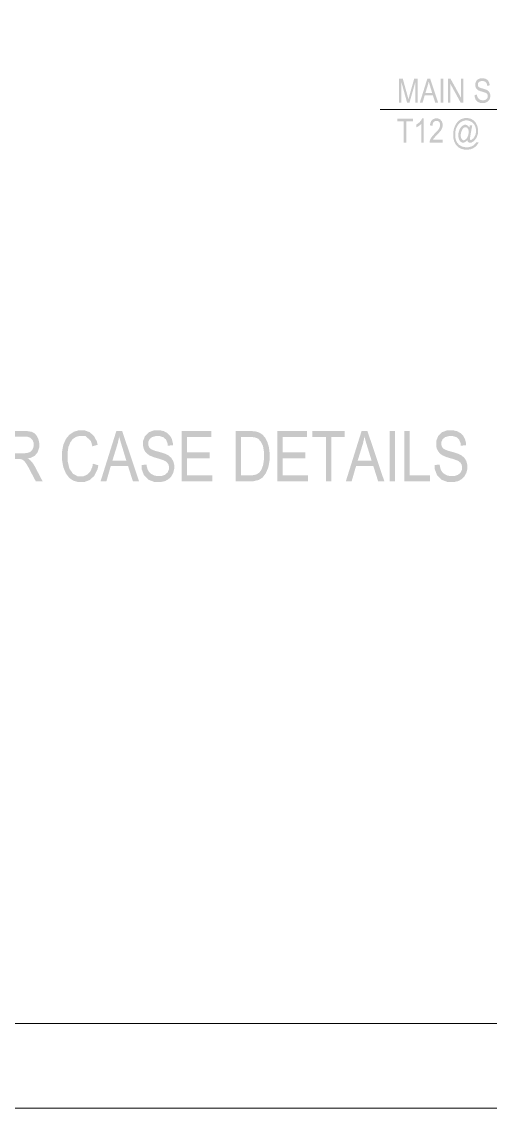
# Model space of a CAD drawing. Header units: millimetres. Extents: x 51.5 to 74.8, y 0.8 to 17.2.
# Drawn here: x 66.374 to 67.905, y 0.753 to 4.302 of the extents above; entities that cross this region are included whole.
import ezdxf

# ---------------------------------------------------------------- set-up
doc = ezdxf.new("R2010")
doc.units = ezdxf.units.MM
doc.layers.add('PDF_Geomertry', color=7, linetype='Continuous')
doc.layers.add('PDF_Solid Fills', color=7, linetype='Continuous')

msp = doc.modelspace()

# ---------------------------------------------------------------- hatches: boundary and pattern name
at = {"layer": 'PDF_Solid Fills', "transparency": 33554559}
for points in [[(67.8537, 4.0624), (67.8618, 4.0634), (67.862, 4.0601), (67.8636, 4.0551), (67.8647, 4.0533), (67.8658, 4.0515), (67.8691, 4.0486), (67.8712, 4.0474), (67.8733, 4.0463), (67.878, 4.0452), (67.8807, 4.0452), (67.8845, 4.0452), (67.8904, 4.047), (67.8925, 4.049), (67.8947, 4.0508), (67.8968, 4.0556), (67.8968, 4.0586), (67.8968, 4.0604), (67.8959, 4.0634), (67.8952, 4.0647), (67.8944, 4.0659), (67.8922, 4.0681), (67.8905, 4.069), (67.889, 4.0698), (67.8823, 4.072), (67.8773, 4.0736), (67.8727, 4.0749), (67.8662, 4.0776), (67.8643, 4.079), (67.8623, 4.0804), (67.8594, 4.0838), (67.8583, 4.0859), (67.8572, 4.088), (67.8562, 4.0927), (67.8562, 4.0954), (67.8562, 4.1002), (67.8593, 4.108), (67.8623, 4.1109), (67.8654, 4.114), (67.8737, 4.117), (67.879, 4.117), (67.8825, 4.117), (67.8888, 4.1156), (67.8915, 4.1143), (67.8941, 4.1127), (67.8983, 4.1087), (67.8998, 4.1061), (67.9013, 4.1034), (67.9029, 4.0972), (67.903, 4.0936), (67.8948, 4.0929), (67.8945, 4.0966), (67.8922, 4.1023), (67.8902, 4.1041), (67.8883, 4.1061), (67.8827, 4.1079), (67.8791, 4.1079), (67.8755, 4.1079), (67.8701, 4.1062), (67.8682, 4.1045), (67.8662, 4.103), (67.8644, 4.0988), (67.8644, 4.0962), (67.8644, 4.0938), (67.8658, 4.0902), (67.8672, 4.0888), (67.8686, 4.0876), (67.8748, 4.0849), (67.8797, 4.0836), (67.8844, 4.0823), (67.8912, 4.0801), (67.8932, 4.0791), (67.8961, 4.0776), (67.9005, 4.0737), (67.902, 4.0712), (67.9034, 4.0688), (67.905, 4.0629), (67.905, 4.0595), (67.905, 4.0562), (67.9034, 4.0499), (67.9018, 4.0472), (67.9002, 4.0444), (67.8959, 4.0402), (67.8932, 4.0387), (67.8905, 4.0373), (67.884, 4.0359), (67.8801, 4.0359), (67.8741, 4.0359), (67.8647, 4.0394), (67.8611, 4.043), (67.8576, 4.0466), (67.8538, 4.0563)], [(67.6066, 4.0372), (67.6066, 4.1156), (67.6193, 4.1156), (67.6345, 4.0601), (67.6376, 4.0486), (67.6382, 4.0506), (67.64, 4.0569), (67.6411, 4.0611), (67.6565, 4.1156), (67.6679, 4.1156), (67.6679, 4.0372), (67.6597, 4.0372), (67.6597, 4.1029), (67.6411, 4.0372), (67.6333, 4.0372), (67.6147, 4.1041), (67.6147, 4.0372)], [(67.7665, 4.0372), (67.7665, 4.1156), (67.7751, 4.1156), (67.809, 4.0541), (67.809, 4.1156), (67.8172, 4.1156), (67.8172, 4.0372), (67.8084, 4.0372), (67.7747, 4.0987), (67.7747, 4.0372)], [(67.6226, 3.9069), (67.6226, 3.9762), (67.6013, 3.9762), (67.6013, 3.9855), (67.6523, 3.9855), (67.6523, 3.9762), (67.6311, 3.9762), (67.6311, 3.9069)], [(67.6875, 3.9069), (67.6795, 3.9069), (67.6795, 3.9683), (67.6782, 3.9668), (67.6745, 3.9634), (67.6722, 3.9618), (67.67, 3.9601), (67.6657, 3.9576), (67.6637, 3.9568), (67.6637, 3.9661), (67.667, 3.968), (67.6729, 3.9726), (67.6754, 3.9752), (67.6779, 3.978), (67.6813, 3.9831), (67.6823, 3.9858), (67.6875, 3.9858)], [(67.7494, 3.9162), (67.7494, 3.9069), (67.7068, 3.9069), (67.7068, 3.9098), (67.7084, 3.9161), (67.7102, 3.9195), (67.712, 3.923), (67.7186, 3.9312), (67.7233, 3.9361), (67.7288, 3.9415), (67.7361, 3.9501), (67.7379, 3.953), (67.7395, 3.9561), (67.7412, 3.9616), (67.7412, 3.9643), (67.7412, 3.9673), (67.7395, 3.9722), (67.7377, 3.9741), (67.7359, 3.9759), (67.7316, 3.9779), (67.7291, 3.9779), (67.7263, 3.9779), (67.7218, 3.9758), (67.7201, 3.9737), (67.7183, 3.9718), (67.7165, 3.9658), (67.7165, 3.962), (67.7083, 3.963), (67.7087, 3.9687), (67.7119, 3.9772), (67.7147, 3.9801), (67.7175, 3.9829), (67.7248, 3.9858), (67.7294, 3.9858), (67.7343, 3.9858), (67.7418, 3.9824), (67.7443, 3.9791), (67.7468, 3.9758), (67.7494, 3.9683), (67.7494, 3.964), (67.7494, 3.9602), (67.7473, 3.9531), (67.7454, 3.9497), (67.7434, 3.9462), (67.7358, 3.937), (67.7304, 3.9313), (67.7268, 3.9277), (67.7222, 3.9227), (67.7212, 3.9215), (67.7201, 3.9202), (67.7184, 3.9176), (67.7179, 3.9162)], [(66.6068, 2.8581), (66.6247, 2.8527), (66.6218, 2.839), (66.6113, 2.8184), (66.604, 2.8116), (66.5965, 2.8048), (66.5786, 2.7981), (66.5679, 2.7981), (66.5586, 2.7981), (66.5427, 2.8026), (66.5361, 2.8072), (66.5294, 2.8118), (66.5186, 2.8263), (66.5144, 2.8363), (66.5102, 2.8463), (66.5059, 2.8701), (66.5059, 2.8837), (66.5059, 2.8973), (66.5102, 2.9201), (66.5144, 2.9294), (66.5186, 2.9388), (66.5301, 2.9529), (66.5373, 2.9576), (66.5444, 2.9624), (66.5605, 2.9672), (66.5694, 2.9672), (66.5791, 2.9672), (66.5958, 2.9612), (66.6029, 2.9551), (66.6098, 2.9491), (66.6195, 2.9313), (66.6223, 2.9197), (66.605, 2.9147), (66.6005, 2.9316), (66.5826, 2.9487), (66.5691, 2.9487), (66.5623, 2.9487), (66.5507, 2.9452), (66.5458, 2.9419), (66.5408, 2.9384), (66.533, 2.9277), (66.5301, 2.9205), (66.527, 2.9131), (66.5241, 2.8948), (66.5241, 2.8837), (66.5241, 2.867), (66.5301, 2.8418), (66.5361, 2.8334), (66.5419, 2.8249), (66.5577, 2.8166), (66.5676, 2.8166), (66.5748, 2.8166), (66.5873, 2.8218), (66.5926, 2.8269), (66.598, 2.832), (66.605, 2.8477)], [(66.7657, 2.8536), (66.7823, 2.8554), (66.783, 2.8486), (66.7859, 2.8381), (66.7884, 2.8343), (66.7908, 2.8305), (66.7975, 2.8244), (66.8019, 2.8222), (66.8063, 2.8198), (66.8162, 2.8176), (66.8218, 2.8176), (66.8297, 2.8176), (66.842, 2.8215), (66.8463, 2.8254), (66.8508, 2.8293), (66.8551, 2.8393), (66.8551, 2.8455), (66.8551, 2.8491), (66.8536, 2.8554), (66.8519, 2.8581), (66.8504, 2.8608), (66.8455, 2.8652), (66.8423, 2.867), (66.8391, 2.8687), (66.8252, 2.8736), (66.8145, 2.8766), (66.8051, 2.8794), (66.7916, 2.8851), (66.7876, 2.8879), (66.7836, 2.8908), (66.7773, 2.898), (66.7751, 2.9023), (66.7729, 2.9068), (66.7707, 2.9166), (66.7707, 2.9222), (66.7707, 2.932), (66.777, 2.9483), (66.7834, 2.9545), (66.79, 2.9609), (66.8072, 2.9672), (66.818, 2.9672), (66.8255, 2.9672), (66.8386, 2.9643), (66.8443, 2.9613), (66.8498, 2.9583), (66.8584, 2.9498), (66.8616, 2.9444), (66.8647, 2.9388), (66.868, 2.9259), (66.8683, 2.9184), (66.8512, 2.9168), (66.8505, 2.9247), (66.8458, 2.9365), (66.8416, 2.9404), (66.8376, 2.9443), (66.8261, 2.948), (66.8186, 2.948), (66.8111, 2.948), (66.7995, 2.9447), (66.7957, 2.9413), (66.7916, 2.9379), (66.7877, 2.9293), (66.7877, 2.9238), (66.7877, 2.919), (66.7907, 2.9112), (66.7936, 2.9086), (66.7963, 2.9058), (66.8095, 2.9002), (66.8197, 2.8976), (66.8295, 2.8948), (66.8436, 2.8901), (66.8476, 2.8881), (66.8537, 2.8851), (66.863, 2.8769), (66.8661, 2.8718), (66.8693, 2.8666), (66.8723, 2.8544), (66.8723, 2.8473), (66.8723, 2.8404), (66.869, 2.8274), (66.8658, 2.8218), (66.8625, 2.8159), (66.8534, 2.8072), (66.8479, 2.8041), (66.8422, 2.8011), (66.8286, 2.7981), (66.8205, 2.7981), (66.8082, 2.7981), (66.7883, 2.8056), (66.7809, 2.813), (66.7736, 2.8205), (66.7659, 2.8408)], [(66.8969, 2.8009), (66.8969, 2.9644), (66.9937, 2.9644), (66.9937, 2.9451), (66.9145, 2.9451), (66.9145, 2.8952), (66.9887, 2.8952), (66.9887, 2.8758), (66.9145, 2.8758), (66.9145, 2.8202), (66.9969, 2.8202), (66.9969, 2.8009)], [(67.209, 2.8009), (67.209, 2.9644), (67.3059, 2.9644), (67.3059, 2.9451), (67.2268, 2.9451), (67.2268, 2.8952), (67.3008, 2.8952), (67.3008, 2.8758), (67.2268, 2.8758), (67.2268, 2.8202), (67.309, 2.8202), (67.309, 2.8009)], [(67.3679, 2.8009), (67.3679, 2.9451), (67.3236, 2.9451), (67.3236, 2.9644), (67.4298, 2.9644), (67.4298, 2.9451), (67.3855, 2.9451), (67.3855, 2.8009)], [(67.6238, 2.8009), (67.6238, 2.9644), (67.6415, 2.9644), (67.6415, 2.8202), (67.7076, 2.8202), (67.7076, 2.8009)], [(67.7232, 2.8536), (67.7398, 2.8554), (67.7405, 2.8486), (67.7436, 2.8381), (67.7459, 2.8343), (67.7483, 2.8305), (67.7551, 2.8244), (67.7595, 2.8222), (67.7638, 2.8198), (67.7738, 2.8176), (67.7794, 2.8176), (67.7873, 2.8176), (67.7995, 2.8215), (67.804, 2.8254), (67.8083, 2.8293), (67.8127, 2.8393), (67.8127, 2.8455), (67.8127, 2.8491), (67.8111, 2.8554), (67.8095, 2.8581), (67.8079, 2.8608), (67.8032, 2.8652), (67.8, 2.867), (67.7968, 2.8687), (67.7829, 2.8736), (67.7722, 2.8766), (67.7627, 2.8794), (67.7491, 2.8851), (67.7452, 2.8879), (67.7412, 2.8908), (67.735, 2.898), (67.7327, 2.9023), (67.7305, 2.9068), (67.7283, 2.9166), (67.7283, 2.9222), (67.7283, 2.932), (67.7347, 2.9483), (67.7411, 2.9545), (67.7475, 2.9609), (67.7648, 2.9672), (67.7757, 2.9672), (67.7832, 2.9672), (67.7962, 2.9643), (67.8018, 2.9613), (67.8073, 2.9583), (67.8161, 2.9498), (67.8191, 2.9444), (67.8223, 2.9388), (67.8257, 2.9259), (67.8258, 2.9184), (67.8088, 2.9168), (67.8082, 2.9247), (67.8033, 2.9365), (67.7993, 2.9404), (67.7951, 2.9443), (67.7836, 2.948), (67.7762, 2.948), (67.7687, 2.948), (67.7572, 2.9447), (67.7532, 2.9413), (67.7493, 2.9379), (67.7452, 2.9293), (67.7452, 2.9238), (67.7452, 2.919), (67.7482, 2.9112), (67.7511, 2.9086), (67.754, 2.9058), (67.767, 2.9002), (67.7772, 2.8976), (67.7872, 2.8948), (67.8012, 2.8901), (67.8052, 2.8881), (67.8113, 2.8851), (67.8205, 2.8769), (67.8237, 2.8718), (67.8268, 2.8666), (67.83, 2.8544), (67.83, 2.8473), (67.83, 2.8404), (67.8266, 2.8274), (67.8233, 2.8218), (67.8201, 2.8159), (67.8111, 2.8072), (67.8054, 2.8041), (67.7998, 2.8011), (67.7861, 2.7981), (67.7782, 2.7981), (67.7657, 2.7981), (67.7459, 2.8056), (67.7386, 2.813), (67.7311, 2.8205), (67.7234, 2.8408)]]:
    msp.add_hatch(color=256, dxfattribs=at).paths.add_polyline_path(points)
h = msp.add_hatch(color=256, dxfattribs=at)
h.paths.add_polyline_path([(67.6748, 4.0372), (67.6994, 4.1156), (67.7087, 4.1156), (67.735, 4.0372), (67.7252, 4.0372), (67.7177, 4.0609), (67.6908, 4.0609), (67.6838, 4.0372)])
h.paths.add_polyline_path([(67.6932, 4.0694), (67.7151, 4.0694), (67.7084, 4.0912), (67.7069, 4.0962), (67.7045, 4.1043), (67.7038, 4.1074), (67.7033, 4.1037), (67.7015, 4.0962), (67.7004, 4.0924)])
h = msp.add_hatch(color=256, dxfattribs=at)
h.paths.add_polyline_path([(67.8301, 3.9156), (67.8284, 3.9134), (67.8251, 3.9102), (67.8234, 3.9091), (67.8216, 3.9079), (67.8183, 3.9068), (67.8168, 3.9068), (67.8136, 3.9068), (67.8082, 3.9097), (67.8059, 3.9126), (67.8033, 3.9162), (67.8007, 3.9254), (67.8007, 3.9309), (67.8007, 3.9354), (67.8026, 3.9441), (67.8044, 3.9484), (67.8063, 3.9527), (67.8108, 3.959), (67.8134, 3.9611), (67.8161, 3.9631), (67.8211, 3.9651), (67.8236, 3.9651), (67.8254, 3.9651), (67.829, 3.9638), (67.8308, 3.9626), (67.8325, 3.9615), (67.8355, 3.9577), (67.8368, 3.9552), (67.8382, 3.9634), (67.8461, 3.9634), (67.8397, 3.9276), (67.8391, 3.9238), (67.8384, 3.9197), (67.8384, 3.9193), (67.8384, 3.9184), (67.8388, 3.9172), (67.8394, 3.9166), (67.8398, 3.9162), (67.8409, 3.9156), (67.8415, 3.9156), (67.8427, 3.9156), (67.8461, 3.9176), (67.8482, 3.9194), (67.8504, 3.9213), (67.854, 3.9268), (67.8555, 3.9304), (67.857, 3.9338), (67.8584, 3.9415), (67.8584, 3.9455), (67.8584, 3.9502), (67.8563, 3.9588), (67.8544, 3.9627), (67.8523, 3.9666), (67.8466, 3.9726), (67.843, 3.9748), (67.8393, 3.9769), (67.8315, 3.9791), (67.8272, 3.9791), (67.8222, 3.9791), (67.813, 3.9763), (67.8088, 3.9736), (67.8048, 3.9709), (67.7982, 3.9627), (67.7955, 3.9573), (67.793, 3.952), (67.7904, 3.9397), (67.7904, 3.9327), (67.7904, 3.9262), (67.7927, 3.9151), (67.7951, 3.9105), (67.7973, 3.9059), (67.8038, 3.899), (67.8082, 3.8966), (67.8125, 3.8941), (67.8226, 3.8918), (67.8284, 3.8918), (67.8337, 3.8918), (67.843, 3.894), (67.847, 3.8962), (67.8511, 3.8984), (67.857, 3.9043), (67.8591, 3.908), (67.8672, 3.908), (67.8658, 3.9047), (67.8615, 3.8986), (67.8584, 3.8955), (67.8555, 3.8926), (67.8488, 3.8881), (67.8452, 3.8868), (67.8415, 3.8854), (67.8332, 3.8838), (67.8284, 3.8838), (67.8215, 3.8838), (67.8097, 3.8866), (67.8048, 3.8894), (67.8, 3.8922), (67.7923, 3.9004), (67.7895, 3.9059), (67.7868, 3.9113), (67.784, 3.9244), (67.784, 3.932), (67.784, 3.9401), (67.787, 3.9548), (67.7901, 3.9613), (67.7933, 3.968), (67.8009, 3.9777), (67.8057, 3.9808), (67.8104, 3.9838), (67.8213, 3.9869), (67.8276, 3.9869), (67.8329, 3.9869), (67.8423, 3.9844), (67.8465, 3.9818), (67.8507, 3.9793), (67.8575, 3.9718), (67.86, 3.9669), (67.8625, 3.962), (67.865, 3.9512), (67.865, 3.9452), (67.865, 3.9372), (67.8604, 3.9231), (67.8557, 3.917), (67.8518, 3.9119), (67.8432, 3.9068), (67.8386, 3.9068), (67.8363, 3.9068), (67.8332, 3.9079), (67.8323, 3.9088), (67.8313, 3.9099), (67.8302, 3.9134)])
h.paths.add_polyline_path([(67.8087, 3.9302), (67.8087, 3.9266), (67.8102, 3.9208), (67.8116, 3.9188), (67.8132, 3.9168), (67.8163, 3.9147), (67.8183, 3.9147), (67.8198, 3.9147), (67.8232, 3.9163), (67.8251, 3.9179), (67.827, 3.9194), (67.8302, 3.9244), (67.8315, 3.9277), (67.8329, 3.9311), (67.8343, 3.938), (67.8343, 3.9418), (67.8343, 3.9455), (67.8327, 3.9512), (67.8312, 3.9531), (67.8297, 3.9552), (67.8261, 3.9572), (67.824, 3.9572), (67.8223, 3.9572), (67.819, 3.9558), (67.8175, 3.9544), (67.8158, 3.953), (67.8127, 3.948), (67.8115, 3.9444), (67.8101, 3.9408), (67.8087, 3.9337)])
h = msp.add_hatch(color=256, dxfattribs=at)
h.paths.add_polyline_path([(66.3241, 2.8009), (66.3241, 2.9644), (66.3836, 2.9644), (66.3929, 2.9644), (66.4066, 2.9622), (66.4111, 2.9598), (66.4155, 2.9576), (66.4227, 2.9499), (66.4257, 2.9447), (66.4284, 2.9393), (66.4313, 2.9269), (66.4313, 2.9199), (66.4313, 2.9106), (66.4265, 2.8956), (66.4218, 2.8899), (66.4169, 2.8841), (66.4029, 2.8769), (66.3937, 2.8752), (66.3975, 2.873), (66.403, 2.8686), (66.405, 2.8662), (66.409, 2.8616), (66.4159, 2.8512), (66.419, 2.8454), (66.4423, 2.8009), (66.42, 2.8009), (66.402, 2.8348), (66.3969, 2.8448), (66.389, 2.8583), (66.3863, 2.8618), (66.3837, 2.8652), (66.3786, 2.8699), (66.3762, 2.8712), (66.3737, 2.8723), (66.3668, 2.8736), (66.3623, 2.8736), (66.3418, 2.8736), (66.3418, 2.8009)])
h.paths.add_polyline_path([(66.3418, 2.8924), (66.3801, 2.8924), (66.3863, 2.8924), (66.3958, 2.8938), (66.3991, 2.8954), (66.4023, 2.8969), (66.4075, 2.9016), (66.4094, 2.9048), (66.4112, 2.9081), (66.4132, 2.9156), (66.4132, 2.9199), (66.4132, 2.9261), (66.4095, 2.9358), (66.4059, 2.9394), (66.4023, 2.9429), (66.3915, 2.9463), (66.3843, 2.9463), (66.3418, 2.9463)])
h = msp.add_hatch(color=256, dxfattribs=at)
h.paths.add_polyline_path([(66.632, 2.8009), (66.6833, 2.9644), (66.7026, 2.9644), (66.7576, 2.8009), (66.7373, 2.8009), (66.7216, 2.8504), (66.6652, 2.8504), (66.6509, 2.8009)])
h.paths.add_polyline_path([(66.6705, 2.868), (66.7161, 2.868), (66.7022, 2.9133), (66.699, 2.9237), (66.6941, 2.9406), (66.6927, 2.9472), (66.6913, 2.9394), (66.6877, 2.9237), (66.6854, 2.9159)])
h = msp.add_hatch(color=256, dxfattribs=at)
h.paths.add_polyline_path([(67.073, 2.8009), (67.073, 2.9644), (67.1194, 2.9644), (67.1279, 2.9644), (67.1409, 2.9629), (67.1455, 2.9613), (67.1513, 2.9594), (67.1615, 2.9523), (67.1658, 2.9472), (67.1701, 2.9419), (67.1768, 2.9288), (67.1791, 2.9209), (67.1816, 2.913), (67.184, 2.8944), (67.184, 2.8836), (67.184, 2.8697), (67.18, 2.8461), (67.1758, 2.8363), (67.1718, 2.8268), (67.1613, 2.813), (67.155, 2.809), (67.1486, 2.8049), (67.1318, 2.8009), (67.1215, 2.8009)])
h.paths.add_polyline_path([(67.0907, 2.8202), (67.1194, 2.8202), (67.128, 2.8202), (67.1412, 2.823), (67.1457, 2.8258), (67.1501, 2.8287), (67.157, 2.8377), (67.1594, 2.844), (67.1626, 2.8523), (67.1658, 2.8722), (67.1658, 2.8837), (67.1658, 2.8962), (67.1625, 2.9158), (67.159, 2.9229), (67.1557, 2.9299), (67.1469, 2.9394), (67.1416, 2.9419), (67.138, 2.9434), (67.1266, 2.9451), (67.1188, 2.9451), (67.0907, 2.9451)])
h = msp.add_hatch(color=256, dxfattribs=at)
h.paths.add_polyline_path([(67.4333, 2.8009), (67.4845, 2.9644), (67.5038, 2.9644), (67.5588, 2.8009), (67.5386, 2.8009), (67.523, 2.8504), (67.4666, 2.8504), (67.4522, 2.8009)])
h.paths.add_polyline_path([(67.4718, 2.868), (67.5173, 2.868), (67.5034, 2.9133), (67.5002, 2.9237), (67.4954, 2.9406), (67.494, 2.9472), (67.4926, 2.9394), (67.489, 2.9237), (67.4866, 2.9159)])

# ---------------------------------------------------------------- linework, layer by layer
at = {"layer": 'PDF_Geomertry', "lineweight": 0}
for points in [[(51.4723, 0.7526), (74.7593, 0.7526), (74.7593, 17.2198), (51.4723, 17.2198), (51.4723, 0.7526)], [(51.7495, 1.0298), (74.482, 1.0298), (74.482, 16.9426), (51.7495, 16.9426), (51.7495, 1.0298)]]:
    msp.add_lwpolyline(points, close=True, dxfattribs=at)
msp.add_lwpolyline([(68.3148, 4.2576), (68.2594, 4.0151), (67.5454, 4.0151), (68.2594, 4.0151), (68.5101, 4.2386)], dxfattribs=at)
at = {"layer": 'PDF_Solid Fills', "transparency": 33554559}
for points in [[(67.7433, 4.0372), (67.7433, 4.1156), (67.7519, 4.0372), (67.7519, 4.1156)], [(67.5762, 2.8009), (67.5762, 2.9644), (67.5938, 2.8009), (67.5938, 2.9644)]]:
    msp.add_solid(points, dxfattribs=at)

doc.saveas('drawing.dxf')
